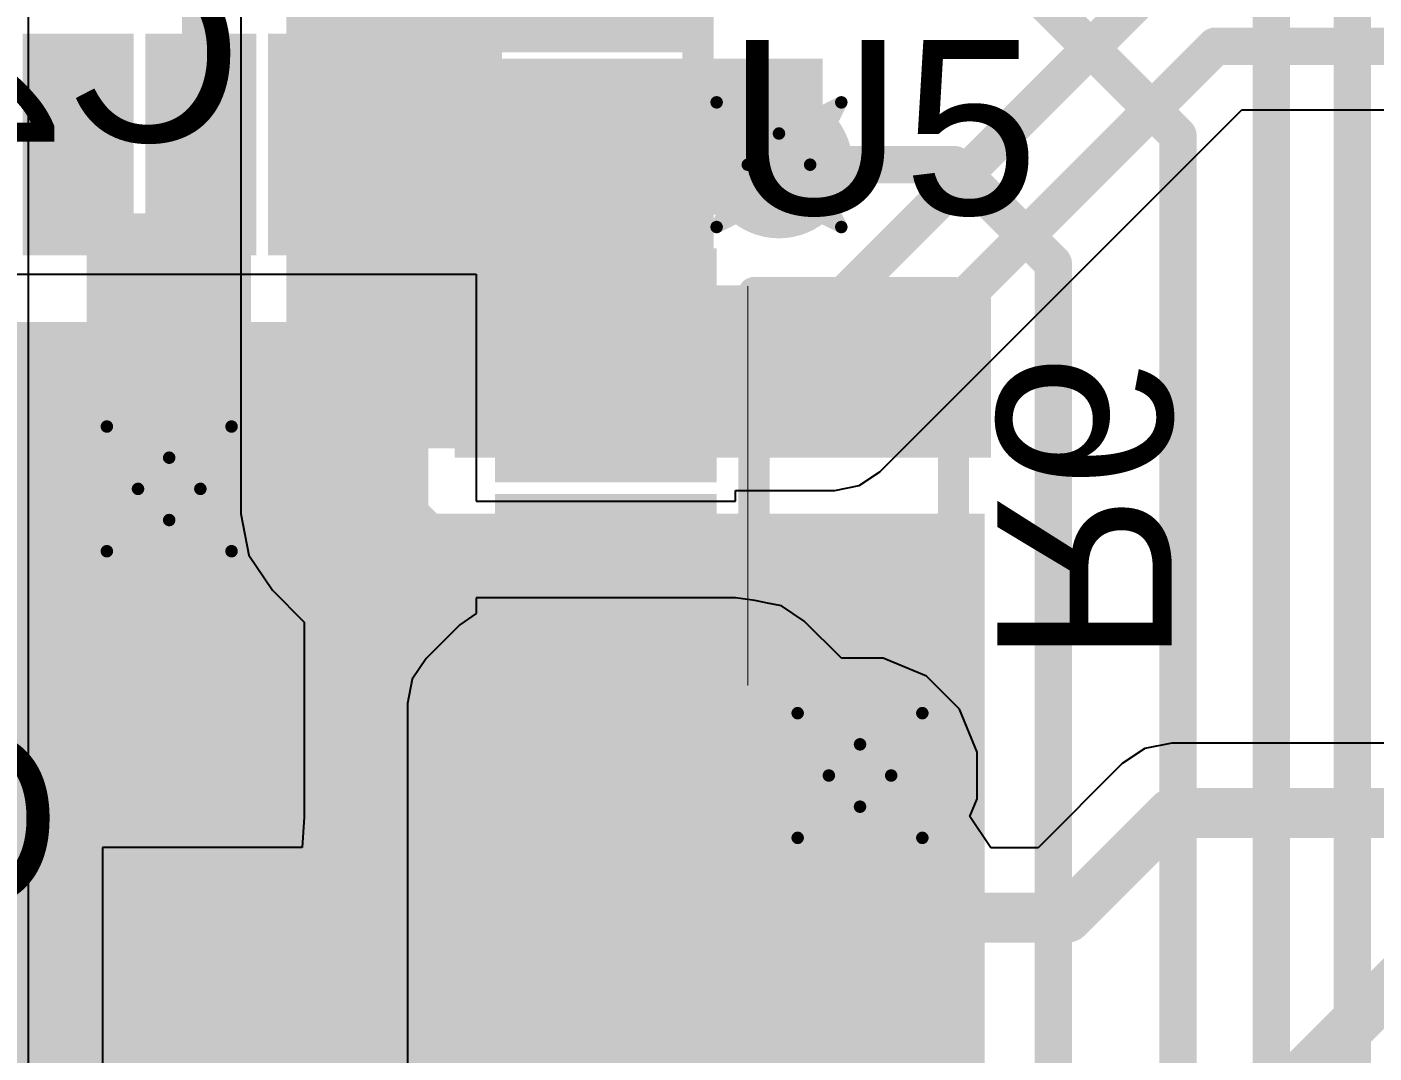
# Model space of a CAD drawing. Header units: inches. Extents: x -8 to 384, y -12 to 64.
# Drawn here: x 10.42 to 15.91, y 8.75 to 12.93 of the extents above; entities that cross this region are included whole.
import ezdxf

# ---------------------------------------------------------------- set-up
doc = ezdxf.new("R2010")
doc.units = ezdxf.units.IN
for name, color, linetype in [('Board_outline', 216, 'Continuous'), ('Bottom Layer', 5, 'Continuous'), ('Bottom Overlay', 54, 'Continuous'), ('Bottom Paste', 16, 'Continuous'), ('Bottom Solder', 6, 'Continuous'), ('Drill Drawing', 1, 'Continuous'), ('Top Layer', 1, 'Continuous'), ('Top Overlay', 2, 'Continuous'), ('Top Paste', 8, 'Continuous'), ('Top Solder', 216, 'Continuous'), ('Via Holes', 16, 'Continuous')]:
    doc.layers.add(name, color=color, linetype=linetype)
doc.styles.add('Arial', font='', dxfattribs={"height": 0.2})
doc.styles.get('Arial').set_extended_font_data('Arial')

# ---------------------------------------------------------------- blocks, each defined once
blk = doc.blocks.new('QFN64_45')
at = {"layer": 'Top Layer'}
for points in [[(2.125, 4.05), (2.125, 4.75), (2.375, 4.75), (2.375, 4.05)], [(2.625, 4.05), (2.625, 4.75), (2.875, 4.75), (2.875, 4.05)], [(3.125, 4.05), (3.125, 4.75), (3.375, 4.75), (3.375, 4.05)], [(3.625, 4.05), (3.625, 4.75), (3.875, 4.75), (3.875, 4.05)], [(4.05, 3.875), (4.75, 3.875), (4.75, 3.625), (4.05, 3.625)], [(3.575, -3.575), (-3.575, -3.575), (-3.575, 3.575), (3.575, 3.575)], [(4.05, 3.375), (4.75, 3.375), (4.75, 3.125), (4.05, 3.125)], [(4.05, 2.875), (4.75, 2.875), (4.75, 2.625), (4.05, 2.625)], [(4.05, 2.375), (4.75, 2.375), (4.75, 2.125), (4.05, 2.125)], [(4.05, 1.875), (4.75, 1.875), (4.75, 1.625), (4.05, 1.625)], [(4.05, 1.375), (4.75, 1.375), (4.75, 1.125), (4.05, 1.125)], [(4.05, 0.875), (4.75, 0.875), (4.75, 0.625), (4.05, 0.625)]]:
    blk.add_hatch(color=1, dxfattribs=at).paths.add_polyline_path(points)
at = {"layer": 'Top Paste'}
for points in [[(2.125, 4.05), (2.125, 4.75), (2.375, 4.75), (2.375, 4.05)], [(2.625, 4.05), (2.625, 4.75), (2.875, 4.75), (2.875, 4.05)], [(3.125, 4.05), (3.125, 4.75), (3.375, 4.75), (3.375, 4.05)], [(3.625, 4.05), (3.625, 4.75), (3.875, 4.75), (3.875, 4.05)], [(4.05, 3.875), (4.75, 3.875), (4.75, 3.625), (4.05, 3.625)], [(3.575, -3.575), (-3.575, -3.575), (-3.575, 3.575), (3.575, 3.575)], [(4.05, 3.375), (4.75, 3.375), (4.75, 3.125), (4.05, 3.125)], [(4.05, 2.875), (4.75, 2.875), (4.75, 2.625), (4.05, 2.625)], [(4.05, 2.375), (4.75, 2.375), (4.75, 2.125), (4.05, 2.125)], [(4.05, 1.875), (4.75, 1.875), (4.75, 1.625), (4.05, 1.625)], [(4.05, 1.375), (4.75, 1.375), (4.75, 1.125), (4.05, 1.125)], [(4.05, 0.875), (4.75, 0.875), (4.75, 0.625), (4.05, 0.625)]]:
    blk.add_hatch(color=8, dxfattribs=at).paths.add_polyline_path(points)
at = {"layer": 'Top Solder'}
for points in [[(2.0234, 3.9484), (2.0234, 4.8516), (2.4766, 4.8516), (2.4766, 3.9484)], [(2.5234, 3.9484), (2.5234, 4.8516), (2.9766, 4.8516), (2.9766, 3.9484)], [(3.0234, 3.9484), (3.0234, 4.8516), (3.4766, 4.8516), (3.4766, 3.9484)], [(3.5234, 3.9484), (3.5234, 4.8516), (3.9766, 4.8516), (3.9766, 3.9484)], [(3.9484, 3.9766), (4.8516, 3.9766), (4.8516, 3.5234), (3.9484, 3.5234)], [(3.6766, -3.6766), (-3.6766, -3.6766), (-3.6766, 3.6766), (3.6766, 3.6766)], [(3.9484, 3.4766), (4.8516, 3.4766), (4.8516, 3.0234), (3.9484, 3.0234)], [(3.9484, 2.9766), (4.8516, 2.9766), (4.8516, 2.5234), (3.9484, 2.5234)], [(3.9484, 2.4766), (4.8516, 2.4766), (4.8516, 2.0234), (3.9484, 2.0234)], [(3.9484, 1.9766), (4.8516, 1.9766), (4.8516, 1.5234), (3.9484, 1.5234)], [(3.9484, 1.4766), (4.8516, 1.4766), (4.8516, 1.0234), (3.9484, 1.0234)], [(3.9484, 0.9766), (4.8516, 0.9766), (4.8516, 0.5234), (3.9484, 0.5234)]]:
    blk.add_hatch(color=216, dxfattribs=at).paths.add_polyline_path(points)
at = {"layer": 'Top Overlay'}
for points in [[(4.0736, 4.5, 0.127, 0.127, 0), (4.535, 4.5, 0.127, 0.127, 0)], [(4.535, 4.0386, 0.127, 0.127, 0), (4.535, 4.5, 0.127, 0.127, 0)]]:
    blk.add_lwpolyline(points, format="xyseb", dxfattribs=at)
for points in [[(4.0419, 4.5, 0.0635, 0.0635, 1), (4.1054, 4.5, 0.0635, 0.0635, 1)], [(4.5033, 4.5, 0.0635, 0.0635, 1), (4.5668, 4.5, 0.0635, 0.0635, 1)], [(4.5033, 4.5, 0.0635, 0.0635, 1), (4.5668, 4.5, 0.0635, 0.0635, 1)], [(4.5033, 4.0386, 0.0635, 0.0635, 1), (4.5668, 4.0386, 0.0635, 0.0635, 1)]]:
    blk.add_lwpolyline(points, format="xyseb", close=True, dxfattribs=at)
blk = doc.blocks.new('S______B______B_49')
at = {"layer": 'Bottom Layer'}
for points in [[(-0.381, 0.4445), (-0.381, -0.4445), (-1.143, -0.4445), (-1.143, 0.4445)], [(1.143, 0.4445), (1.143, -0.4445), (0.381, -0.4445), (0.381, 0.4445)]]:
    blk.add_hatch(color=5, dxfattribs=at).paths.add_polyline_path(points)
at = {"layer": 'Bottom Paste'}
for points in [[(-0.381, 0.4445), (-0.381, -0.4445), (-1.143, -0.4445), (-1.143, 0.4445)], [(1.143, 0.4445), (1.143, -0.4445), (0.381, -0.4445), (0.381, 0.4445)]]:
    blk.add_hatch(color=16, dxfattribs=at).paths.add_polyline_path(points)
at = {"layer": 'Bottom Solder'}
for points in [[(-0.2794, 0.5461), (-0.2794, -0.5461), (-1.2446, -0.5461), (-1.2446, 0.5461)], [(1.2446, 0.5461), (1.2446, -0.5461), (0.2794, -0.5461), (0.2794, 0.5461)]]:
    blk.add_hatch(color=6, dxfattribs=at).paths.add_polyline_path(points)
at = {"layer": 'Bottom Overlay'}
for points in [[(1.27, 0.5588, 0.127, 0.127, 0), (-1.27, 0.5588, 0.127, 0.127, 0)], [(-1.27, -0.5588, 0.127, 0.127, 0), (-1.27, 0.5588, 0.127, 0.127, 0)], [(1.27, -0.5588, 0.127, 0.127, 0), (1.27, 0.5588, 0.127, 0.127, 0)], [(1.27, -0.5588, 0.127, 0.127, 0), (-1.27, -0.5588, 0.127, 0.127, 0)]]:
    blk.add_lwpolyline(points, format="xyseb", dxfattribs=at)
for points in [[(-1.30175, 0.5588, 0.0635, 0.0635, 1), (-1.23825, 0.5588, 0.0635, 0.0635, 1)], [(-1.30175, 0.5588, 0.0635, 0.0635, 1), (-1.23825, 0.5588, 0.0635, 0.0635, 1)], [(1.23825, 0.5588, 0.0635, 0.0635, 1), (1.30175, 0.5588, 0.0635, 0.0635, 1)], [(1.23825, 0.5588, 0.0635, 0.0635, 1), (1.30175, 0.5588, 0.0635, 0.0635, 1)], [(-1.30175, -0.5588, 0.0635, 0.0635, 1), (-1.23825, -0.5588, 0.0635, 0.0635, 1)], [(-1.30175, -0.5588, 0.0635, 0.0635, 1), (-1.23825, -0.5588, 0.0635, 0.0635, 1)], [(1.23825, -0.5588, 0.0635, 0.0635, 1), (1.30175, -0.5588, 0.0635, 0.0635, 1)], [(1.23825, -0.5588, 0.0635, 0.0635, 1), (1.30175, -0.5588, 0.0635, 0.0635, 1)]]:
    blk.add_lwpolyline(points, format="xyseb", close=True, dxfattribs=at)
blk = doc.blocks.new('R__0402_B_60')
at = {"layer": 'Bottom Layer'}
for points in [[(-0.2413, 0.3175), (-0.2413, -0.3175), (-0.6985, -0.3175), (-0.6985, 0.3175)], [(0.6985, 0.3175), (0.6985, -0.3175), (0.2413, -0.3175), (0.2413, 0.3175)]]:
    blk.add_hatch(color=5, dxfattribs=at).paths.add_polyline_path(points)
at = {"layer": 'Bottom Paste'}
for points in [[(-0.2413, 0.3175), (-0.2413, -0.3175), (-0.6985, -0.3175), (-0.6985, 0.3175)], [(0.6985, 0.3175), (0.6985, -0.3175), (0.2413, -0.3175), (0.2413, 0.3175)]]:
    blk.add_hatch(color=16, dxfattribs=at).paths.add_polyline_path(points)
at = {"layer": 'Bottom Solder'}
for points in [[(-0.1397, 0.4191), (-0.1397, -0.4191), (-0.8001, -0.4191), (-0.8001, 0.4191)], [(0.8001, 0.4191), (0.8001, -0.4191), (0.1397, -0.4191), (0.1397, 0.4191)]]:
    blk.add_hatch(color=6, dxfattribs=at).paths.add_polyline_path(points)
at = {"layer": 'Bottom Overlay'}
for points in [[(-0.7874, 0.4064, 0.127, 0.127, 0), (0.7874, 0.4064, 0.127, 0.127, 0)], [(-0.7874, 0.4064, 0.127, 0.127, 0), (-0.7874, -0.4064, 0.127, 0.127, 0)], [(0.7874, 0.4064, 0.127, 0.127, 0), (0.7874, -0.4064, 0.127, 0.127, 0)], [(-0.8128, 0.4318, 0.00323, 0.00323, 0), (0.8128, 0.4318, 0.00323, 0.00323, 0)], [(-0.7874, -0.4064, 0.127, 0.127, 0), (0.7874, -0.4064, 0.127, 0.127, 0)]]:
    blk.add_lwpolyline(points, format="xyseb", dxfattribs=at)
for points in [[(-0.8191, 0.4064, 0.0635, 0.0635, 1), (-0.7556, 0.4064, 0.0635, 0.0635, 1)], [(-0.8191, 0.4064, 0.0635, 0.0635, 1), (-0.7556, 0.4064, 0.0635, 0.0635, 1)], [(0.7556, 0.4064, 0.0635, 0.0635, 1), (0.8191, 0.4064, 0.0635, 0.0635, 1)], [(0.7556, 0.4064, 0.0635, 0.0635, 1), (0.8191, 0.4064, 0.0635, 0.0635, 1)], [(-0.8136, 0.4318, 0.00161, 0.00161, 1), (-0.812, 0.4318, 0.00161, 0.00161, 1)], [(0.812, 0.4318, 0.00161, 0.00161, 1), (0.8136, 0.4318, 0.00161, 0.00161, 1)], [(-0.8191, -0.4064, 0.0635, 0.0635, 1), (-0.7556, -0.4064, 0.0635, 0.0635, 1)], [(-0.8191, -0.4064, 0.0635, 0.0635, 1), (-0.7556, -0.4064, 0.0635, 0.0635, 1)], [(0.7556, -0.4064, 0.0635, 0.0635, 1), (0.8191, -0.4064, 0.0635, 0.0635, 1)], [(0.7556, -0.4064, 0.0635, 0.0635, 1), (0.8191, -0.4064, 0.0635, 0.0635, 1)]]:
    blk.add_lwpolyline(points, format="xyseb", close=True, dxfattribs=at)
blk = doc.blocks.new('R__0402_B_61')
at = {"layer": 'Bottom Layer'}
for points in [[(-0.2413, 0.3175), (-0.2413, -0.3175), (-0.6985, -0.3175), (-0.6985, 0.3175)], [(0.6985, 0.3175), (0.6985, -0.3175), (0.2413, -0.3175), (0.2413, 0.3175)]]:
    blk.add_hatch(color=5, dxfattribs=at).paths.add_polyline_path(points)
at = {"layer": 'Bottom Paste'}
for points in [[(-0.2413, 0.3175), (-0.2413, -0.3175), (-0.6985, -0.3175), (-0.6985, 0.3175)], [(0.6985, 0.3175), (0.6985, -0.3175), (0.2413, -0.3175), (0.2413, 0.3175)]]:
    blk.add_hatch(color=16, dxfattribs=at).paths.add_polyline_path(points)
at = {"layer": 'Bottom Solder'}
for points in [[(-0.1397, 0.4191), (-0.1397, -0.4191), (-0.8001, -0.4191), (-0.8001, 0.4191)], [(0.8001, 0.4191), (0.8001, -0.4191), (0.1397, -0.4191), (0.1397, 0.4191)]]:
    blk.add_hatch(color=6, dxfattribs=at).paths.add_polyline_path(points)
at = {"layer": 'Bottom Overlay'}
for points in [[(0.7874, 0.4064, 0.127, 0.127, 0), (-0.7874, 0.4064, 0.127, 0.127, 0)], [(-0.7874, 0.4064, 0.127, 0.127, 0), (-0.7874, -0.4064, 0.127, 0.127, 0)], [(0.7874, 0.4064, 0.127, 0.127, 0), (0.7874, -0.4064, 0.127, 0.127, 0)], [(0.8128, 0.4318, 0.00323, 0.00323, 0), (-0.8128, 0.4318, 0.00323, 0.00323, 0)], [(0.7874, -0.4064, 0.127, 0.127, 0), (-0.7874, -0.4064, 0.127, 0.127, 0)]]:
    blk.add_lwpolyline(points, format="xyseb", dxfattribs=at)
for points in [[(-0.8191, 0.4064, 0.0635, 0.0635, 1), (-0.7556, 0.4064, 0.0635, 0.0635, 1)], [(-0.8191, 0.4064, 0.0635, 0.0635, 1), (-0.7556, 0.4064, 0.0635, 0.0635, 1)], [(0.7556, 0.4064, 0.0635, 0.0635, 1), (0.8191, 0.4064, 0.0635, 0.0635, 1)], [(0.7556, 0.4064, 0.0635, 0.0635, 1), (0.8191, 0.4064, 0.0635, 0.0635, 1)], [(-0.8136, 0.4318, 0.00161, 0.00161, 1), (-0.812, 0.4318, 0.00161, 0.00161, 1)], [(0.812, 0.4318, 0.00161, 0.00161, 1), (0.8136, 0.4318, 0.00161, 0.00161, 1)], [(-0.8191, -0.4064, 0.0635, 0.0635, 1), (-0.7556, -0.4064, 0.0635, 0.0635, 1)], [(-0.8191, -0.4064, 0.0635, 0.0635, 1), (-0.7556, -0.4064, 0.0635, 0.0635, 1)], [(0.7556, -0.4064, 0.0635, 0.0635, 1), (0.8191, -0.4064, 0.0635, 0.0635, 1)], [(0.7556, -0.4064, 0.0635, 0.0635, 1), (0.8191, -0.4064, 0.0635, 0.0635, 1)]]:
    blk.add_lwpolyline(points, format="xyseb", close=True, dxfattribs=at)
blk = doc.blocks.new('C___0402_B_91')
at = {"layer": 'Bottom Layer'}
for points in [[(-0.2413, 0.3175), (-0.2413, -0.3175), (-0.6985, -0.3175), (-0.6985, 0.3175)], [(0.6985, 0.3175), (0.6985, -0.3175), (0.2413, -0.3175), (0.2413, 0.3175)]]:
    blk.add_hatch(color=5, dxfattribs=at).paths.add_polyline_path(points)
at = {"layer": 'Bottom Paste'}
for points in [[(-0.2413, 0.3175), (-0.2413, -0.3175), (-0.6985, -0.3175), (-0.6985, 0.3175)], [(0.6985, 0.3175), (0.6985, -0.3175), (0.2413, -0.3175), (0.2413, 0.3175)]]:
    blk.add_hatch(color=16, dxfattribs=at).paths.add_polyline_path(points)
at = {"layer": 'Bottom Solder'}
for points in [[(-0.1813, 0.3775), (-0.1813, -0.3775), (-0.7585, -0.3775), (-0.7585, 0.3775)], [(0.7585, 0.3775), (0.7585, -0.3775), (0.1813, -0.3775), (0.1813, 0.3775)]]:
    blk.add_hatch(color=6, dxfattribs=at).paths.add_polyline_path(points)
at = {"layer": 'Bottom Overlay'}
for points in [[(-0.7874, -0.4064, 0.127, 0.127, 0), (-0.7874, 0.4064, 0.127, 0.127, 0)], [(-0.7874, 0.4064, 0.127, 0.127, 0), (-0.2794, 0.4064, 0.127, 0.127, 0)], [(0.2794, 0.4064, 0.127, 0.127, 0), (0.7874, 0.4064, 0.127, 0.127, 0)], [(0.7874, -0.4064, 0.127, 0.127, 0), (0.7874, 0.4064, 0.127, 0.127, 0)], [(-0.7874, -0.4064, 0.127, 0.127, 0), (-0.2794, -0.4064, 0.127, 0.127, 0)], [(0.2794, -0.4064, 0.127, 0.127, 0), (0.7874, -0.4064, 0.127, 0.127, 0)]]:
    blk.add_lwpolyline(points, format="xyseb", dxfattribs=at)
for points in [[(-0.8191, 0.4064, 0.0635, 0.0635, 1), (-0.7556, 0.4064, 0.0635, 0.0635, 1)], [(-0.8191, 0.4064, 0.0635, 0.0635, 1), (-0.7556, 0.4064, 0.0635, 0.0635, 1)], [(-0.3111, 0.4064, 0.0635, 0.0635, 1), (-0.2477, 0.4064, 0.0635, 0.0635, 1)], [(0.2477, 0.4064, 0.0635, 0.0635, 1), (0.3111, 0.4064, 0.0635, 0.0635, 1)], [(0.7556, 0.4064, 0.0635, 0.0635, 1), (0.8191, 0.4064, 0.0635, 0.0635, 1)], [(0.7556, 0.4064, 0.0635, 0.0635, 1), (0.8191, 0.4064, 0.0635, 0.0635, 1)], [(-0.8191, -0.4064, 0.0635, 0.0635, 1), (-0.7556, -0.4064, 0.0635, 0.0635, 1)], [(-0.8191, -0.4064, 0.0635, 0.0635, 1), (-0.7556, -0.4064, 0.0635, 0.0635, 1)], [(-0.3111, -0.4064, 0.0635, 0.0635, 1), (-0.2477, -0.4064, 0.0635, 0.0635, 1)], [(0.2477, -0.4064, 0.0635, 0.0635, 1), (0.3111, -0.4064, 0.0635, 0.0635, 1)], [(0.7556, -0.4064, 0.0635, 0.0635, 1), (0.8191, -0.4064, 0.0635, 0.0635, 1)], [(0.7556, -0.4064, 0.0635, 0.0635, 1), (0.8191, -0.4064, 0.0635, 0.0635, 1)]]:
    blk.add_lwpolyline(points, format="xyseb", close=True, dxfattribs=at)
blk = doc.blocks.new('C___0402_B_99')
at = {"layer": 'Bottom Layer'}
for points in [[(-0.2413, 0.3175), (-0.2413, -0.3175), (-0.6985, -0.3175), (-0.6985, 0.3175)], [(0.6985, 0.3175), (0.6985, -0.3175), (0.2413, -0.3175), (0.2413, 0.3175)]]:
    blk.add_hatch(color=5, dxfattribs=at).paths.add_polyline_path(points)
at = {"layer": 'Bottom Paste'}
for points in [[(-0.2413, 0.3175), (-0.2413, -0.3175), (-0.6985, -0.3175), (-0.6985, 0.3175)], [(0.6985, 0.3175), (0.6985, -0.3175), (0.2413, -0.3175), (0.2413, 0.3175)]]:
    blk.add_hatch(color=16, dxfattribs=at).paths.add_polyline_path(points)
at = {"layer": 'Bottom Solder'}
for points in [[(-0.1813, 0.3775), (-0.1813, -0.3775), (-0.7585, -0.3775), (-0.7585, 0.3775)], [(0.7585, 0.3775), (0.7585, -0.3775), (0.1813, -0.3775), (0.1813, 0.3775)]]:
    blk.add_hatch(color=6, dxfattribs=at).paths.add_polyline_path(points)
at = {"layer": 'Bottom Overlay'}
for points in [[(-0.7874, 0.4064, 0.127, 0.127, 0), (-0.7874, -0.4064, 0.127, 0.127, 0)], [(-0.2794, 0.4064, 0.127, 0.127, 0), (-0.7874, 0.4064, 0.127, 0.127, 0)], [(0.7874, 0.4064, 0.127, 0.127, 0), (0.2794, 0.4064, 0.127, 0.127, 0)], [(0.7874, 0.4064, 0.127, 0.127, 0), (0.7874, -0.4064, 0.127, 0.127, 0)], [(-0.2794, -0.4064, 0.127, 0.127, 0), (-0.7874, -0.4064, 0.127, 0.127, 0)], [(0.7874, -0.4064, 0.127, 0.127, 0), (0.2794, -0.4064, 0.127, 0.127, 0)]]:
    blk.add_lwpolyline(points, format="xyseb", dxfattribs=at)
for points in [[(-0.8191, 0.4064, 0.0635, 0.0635, 1), (-0.7556, 0.4064, 0.0635, 0.0635, 1)], [(-0.8191, 0.4064, 0.0635, 0.0635, 1), (-0.7556, 0.4064, 0.0635, 0.0635, 1)], [(-0.3111, 0.4064, 0.0635, 0.0635, 1), (-0.2477, 0.4064, 0.0635, 0.0635, 1)], [(0.2477, 0.4064, 0.0635, 0.0635, 1), (0.3111, 0.4064, 0.0635, 0.0635, 1)], [(0.7556, 0.4064, 0.0635, 0.0635, 1), (0.8191, 0.4064, 0.0635, 0.0635, 1)], [(0.7556, 0.4064, 0.0635, 0.0635, 1), (0.8191, 0.4064, 0.0635, 0.0635, 1)], [(-0.8191, -0.4064, 0.0635, 0.0635, 1), (-0.7556, -0.4064, 0.0635, 0.0635, 1)], [(-0.8191, -0.4064, 0.0635, 0.0635, 1), (-0.7556, -0.4064, 0.0635, 0.0635, 1)], [(-0.3111, -0.4064, 0.0635, 0.0635, 1), (-0.2477, -0.4064, 0.0635, 0.0635, 1)], [(0.2477, -0.4064, 0.0635, 0.0635, 1), (0.3111, -0.4064, 0.0635, 0.0635, 1)], [(0.7556, -0.4064, 0.0635, 0.0635, 1), (0.8191, -0.4064, 0.0635, 0.0635, 1)], [(0.7556, -0.4064, 0.0635, 0.0635, 1), (0.8191, -0.4064, 0.0635, 0.0635, 1)]]:
    blk.add_lwpolyline(points, format="xyseb", close=True, dxfattribs=at)

msp = doc.modelspace()

# ---------------------------------------------------------------- hatches: boundary and pattern name
at = {"layer": 'Bottom Layer'}
h = msp.add_hatch(color=5, dxfattribs=at)
edge = h.paths.add_edge_path()
edge.add_arc((13.4874, 12.3698), 0.3, 0, 360)
for points in [[(12.1666, 11.176), (13.0048, 11.176), (13.0048, 12.4714), (12.1666, 12.4714)], [(12.192, 11.176), (14.351, 11.176), (14.351, 11.8618), (12.192, 11.8618)], [(11.7348, 8.6614), (14.3256, 8.6614), (14.3256, 10.9474), (11.7348, 10.9474)]]:
    msp.add_hatch(color=5, dxfattribs=at).paths.add_polyline_path(points)
h = msp.add_hatch(color=5, dxfattribs=at)
edge = h.paths.add_edge_path()
edge.add_arc((11.003, 11.049), 0.3, 0, 360)
h = msp.add_hatch(color=5, dxfattribs=at)
edge = h.paths.add_edge_path()
edge.add_arc((13.8176, 9.8812), 0.3, 0, 360)
at = {"layer": 'Top Layer'}
msp.add_hatch(color=1, dxfattribs=at).paths.add_polyline_path([(12.0396, 12.1666), (13.6652, 12.1666), (13.6652, 12.8016), (12.0396, 12.8016)])
h = msp.add_hatch(color=1, dxfattribs=at)
edge = h.paths.add_edge_path()
edge.add_arc((13.4874, 12.3698), 0.3, 0, 360)
h = msp.add_hatch(color=1, dxfattribs=at)
edge = h.paths.add_edge_path()
edge.add_arc((11.003, 11.049), 0.3, 0, 360)
h = msp.add_hatch(color=1, dxfattribs=at)
edge = h.paths.add_edge_path()
edge.add_arc((13.8176, 9.8812), 0.3, 0, 360)
at = {"layer": 'Via Holes'}
h = msp.add_hatch(color=7, dxfattribs=at)
edge = h.paths.add_edge_path()
edge.add_arc((13.4874, 12.3698), 0.15, 0, 360)
h = msp.add_hatch(color=7, dxfattribs=at)
edge = h.paths.add_edge_path()
edge.add_arc((11.003, 11.049), 0.15, 0, 360)
h = msp.add_hatch(color=7, dxfattribs=at)
edge = h.paths.add_edge_path()
edge.add_arc((13.8176, 9.8812), 0.15, 0, 360)

# ---------------------------------------------------------------- linework, layer by layer
at = {"layer": 'Board_outline'}
msp.add_lwpolyline([(37.5368, 13.3604, 0.254, 0.254, 1), (-7.4632, 13.3604, 0.254, 0.254, 1)], format="xyseb", close=True, dxfattribs=at)
at = {"layer": 'Bottom Layer'}
for p, q in [((11.2945, 13.7922), (11.2945, 10.9474)), ((10.4299, 11.7015), (10.4299, 13.2593)), ((10.4299, 4.0215), (10.4299, 11.7015)), ((11.2945, 10.9474), (11.3281, 10.7789)), ((11.3281, 10.7789), (11.4235, 10.6361)), ((11.4235, 10.6361), (11.5535, 10.5061)), ((11.5535, 10.5061), (11.5535, 9.7117)), ((11.5535, 9.7117), (11.5443, 9.5885)), ((11.5443, 9.5885), (10.7315, 9.5885)), ((10.7315, 9.5885), (10.7315, 8.5979))]:
    msp.add_line(p, q, dxfattribs=at)
for points in [[(11.7348, 10.9474, 0.508, 0.508, 0), (11.7348, 13.7922, 0.508, 0.508, 0)], [(14.3676, 13.2335, 0.1524, 0.1524, 0), (15.113, 12.4882, 0.1524, 0.1524, 0)], [(15.8232, 3.8618, 0.1524, 0.1524, 0), (15.8232, 13.2273, 0.1524, 0.1524, 0)], [(15.493, 3.2776, 0.1524, 0.1524, 0), (15.493, 13.1746, 0.1524, 0.1524, 0)], [(13.573, 12.4554, 0.1524, 0.1524, 0), (13.6587, 12.3698, 0.1524, 0.1524, 0)], [(15.113, 3.937, 0.1524, 0.1524, 0), (15.113, 12.4882, 0.1524, 0.1524, 0)], [(13.6587, 12.3698, 0.1524, 0.1524, 0), (14.2022, 12.3698, 0.1524, 0.1524, 0)], [(14.2022, 12.3698, 0.1524, 0.1524, 0), (14.605, 11.967, 0.1524, 0.1524, 0)], [(14.605, 11.0708, 0.1524, 0.1524, 0), (14.605, 11.967, 0.1524, 0.1524, 0)], [(11.7348, 10.9474, 0.508, 0.508, 0), (11.9888, 10.6934, 0.508, 0.508, 0)], [(14.605, 8.5816, 0.1524, 0.1524, 0), (14.605, 11.0708, 0.1524, 0.1524, 0)], [(11.9888, 10.6934, 0.508, 0.508, 0), (12.319, 10.6934, 0.508, 0.508, 0)], [(12.5857, 9.652, 0.3048, 0.3048, 0), (13.1572, 10.2235, 0.3048, 0.3048, 0)], [(12.0653, 9.652, 0.3048, 0.3048, 0), (12.5857, 9.652, 0.3048, 0.3048, 0)], [(11.1379, 8.0168, 0.3048, 0.3048, 0), (11.1379, 9.0932, 0.3048, 0.3048, 0)]]:
    msp.add_lwpolyline(points, format="xyseb", dxfattribs=at)
for points in [[(13.5349, 12.4554, 0.0762, 0.0762, 1), (13.6111, 12.4554, 0.0762, 0.0762, 1)], [(15.0749, 12.4882, 0.0762, 0.0762, 1), (15.1511, 12.4882, 0.0762, 0.0762, 1)], [(15.0749, 12.4882, 0.0762, 0.0762, 1), (15.1511, 12.4882, 0.0762, 0.0762, 1)], [(13.6206, 12.3698, 0.0762, 0.0762, 1), (13.6968, 12.3698, 0.0762, 0.0762, 1)], [(13.6206, 12.3698, 0.0762, 0.0762, 1), (13.6968, 12.3698, 0.0762, 0.0762, 1)], [(14.1641, 12.3698, 0.0762, 0.0762, 1), (14.2403, 12.3698, 0.0762, 0.0762, 1)], [(14.1641, 12.3698, 0.0762, 0.0762, 1), (14.2403, 12.3698, 0.0762, 0.0762, 1)], [(14.5669, 11.967, 0.0762, 0.0762, 1), (14.6431, 11.967, 0.0762, 0.0762, 1)], [(14.5669, 11.967, 0.0762, 0.0762, 1), (14.6431, 11.967, 0.0762, 0.0762, 1)], [(11.6078, 10.9474, 0.254, 0.254, 1), (11.8618, 10.9474, 0.254, 0.254, 1)], [(11.6078, 10.9474, 0.254, 0.254, 1), (11.8618, 10.9474, 0.254, 0.254, 1)], [(14.5669, 11.0708, 0.0762, 0.0762, 1), (14.6431, 11.0708, 0.0762, 0.0762, 1)], [(14.5669, 11.0708, 0.0762, 0.0762, 1), (14.6431, 11.0708, 0.0762, 0.0762, 1)], [(11.8618, 10.6934, 0.254, 0.254, 1), (12.1158, 10.6934, 0.254, 0.254, 1)], [(11.8618, 10.6934, 0.254, 0.254, 1), (12.1158, 10.6934, 0.254, 0.254, 1)], [(12.192, 10.6934, 0.254, 0.254, 1), (12.446, 10.6934, 0.254, 0.254, 1)], [(13.081, 10.2235, 0.1524, 0.1524, 1), (13.2334, 10.2235, 0.1524, 0.1524, 1)], [(11.9891, 9.652, 0.1524, 0.1524, 1), (12.1415, 9.652, 0.1524, 0.1524, 1)], [(12.5095, 9.652, 0.1524, 0.1524, 1), (12.6619, 9.652, 0.1524, 0.1524, 1)], [(12.5095, 9.652, 0.1524, 0.1524, 1), (12.6619, 9.652, 0.1524, 0.1524, 1)], [(11.0617, 9.0932, 0.1524, 0.1524, 1), (11.2141, 9.0932, 0.1524, 0.1524, 1)]]:
    msp.add_lwpolyline(points, format="xyseb", close=True, dxfattribs=at)
at = {"layer": 'Drill Drawing'}
for points in [[(13.2334, 12.6238, 0.0508, 0.0508, 0), (13.4874, 12.4968, 0.0508, 0.0508, 0)], [(13.2334, 12.6238, 0.0508, 0.0508, 0), (13.3604, 12.3698, 0.0508, 0.0508, 0)], [(13.4874, 12.4968, 0.0508, 0.0508, 0), (13.7414, 12.6238, 0.0508, 0.0508, 0)], [(13.6144, 12.3698, 0.0508, 0.0508, 0), (13.7414, 12.6238, 0.0508, 0.0508, 0)], [(13.2334, 12.1158, 0.0508, 0.0508, 0), (13.3604, 12.3698, 0.0508, 0.0508, 0)], [(13.6144, 12.3698, 0.0508, 0.0508, 0), (13.7414, 12.1158, 0.0508, 0.0508, 0)], [(13.2334, 12.1158, 0.0508, 0.0508, 0), (13.4874, 12.2428, 0.0508, 0.0508, 0)], [(13.4874, 12.2428, 0.0508, 0.0508, 0), (13.7414, 12.1158, 0.0508, 0.0508, 0)], [(10.749, 11.303, 0.0508, 0.0508, 0), (11.003, 11.176, 0.0508, 0.0508, 0)], [(10.749, 11.303, 0.0508, 0.0508, 0), (10.876, 11.049, 0.0508, 0.0508, 0)], [(11.003, 11.176, 0.0508, 0.0508, 0), (11.257, 11.303, 0.0508, 0.0508, 0)], [(11.13, 11.049, 0.0508, 0.0508, 0), (11.257, 11.303, 0.0508, 0.0508, 0)], [(10.749, 10.795, 0.0508, 0.0508, 0), (10.876, 11.049, 0.0508, 0.0508, 0)], [(11.13, 11.049, 0.0508, 0.0508, 0), (11.257, 10.795, 0.0508, 0.0508, 0)], [(10.749, 10.795, 0.0508, 0.0508, 0), (11.003, 10.922, 0.0508, 0.0508, 0)], [(11.003, 10.922, 0.0508, 0.0508, 0), (11.257, 10.795, 0.0508, 0.0508, 0)], [(13.5636, 10.1352, 0.0508, 0.0508, 0), (13.8176, 10.0082, 0.0508, 0.0508, 0)], [(13.5636, 10.1352, 0.0508, 0.0508, 0), (13.6906, 9.8812, 0.0508, 0.0508, 0)], [(13.8176, 10.0082, 0.0508, 0.0508, 0), (14.0716, 10.1352, 0.0508, 0.0508, 0)], [(13.9446, 9.8812, 0.0508, 0.0508, 0), (14.0716, 10.1352, 0.0508, 0.0508, 0)], [(13.5636, 9.6272, 0.0508, 0.0508, 0), (13.6906, 9.8812, 0.0508, 0.0508, 0)], [(13.9446, 9.8812, 0.0508, 0.0508, 0), (14.0716, 9.6272, 0.0508, 0.0508, 0)], [(13.5636, 9.6272, 0.0508, 0.0508, 0), (13.8176, 9.7542, 0.0508, 0.0508, 0)], [(13.8176, 9.7542, 0.0508, 0.0508, 0), (14.0716, 9.6272, 0.0508, 0.0508, 0)]]:
    msp.add_lwpolyline(points, format="xyseb", dxfattribs=at)
for points in [[(13.2207, 12.6238, 0.0254, 0.0254, 1), (13.2461, 12.6238, 0.0254, 0.0254, 1)], [(13.2207, 12.6238, 0.0254, 0.0254, 1), (13.2461, 12.6238, 0.0254, 0.0254, 1)], [(13.7287, 12.6238, 0.0254, 0.0254, 1), (13.7541, 12.6238, 0.0254, 0.0254, 1)], [(13.7287, 12.6238, 0.0254, 0.0254, 1), (13.7541, 12.6238, 0.0254, 0.0254, 1)], [(13.4747, 12.4968, 0.0254, 0.0254, 1), (13.5001, 12.4968, 0.0254, 0.0254, 1)], [(13.4747, 12.4968, 0.0254, 0.0254, 1), (13.5001, 12.4968, 0.0254, 0.0254, 1)], [(13.3477, 12.3698, 0.0254, 0.0254, 1), (13.3731, 12.3698, 0.0254, 0.0254, 1)], [(13.3477, 12.3698, 0.0254, 0.0254, 1), (13.3731, 12.3698, 0.0254, 0.0254, 1)], [(13.6017, 12.3698, 0.0254, 0.0254, 1), (13.6271, 12.3698, 0.0254, 0.0254, 1)], [(13.6017, 12.3698, 0.0254, 0.0254, 1), (13.6271, 12.3698, 0.0254, 0.0254, 1)], [(13.4747, 12.2428, 0.0254, 0.0254, 1), (13.5001, 12.2428, 0.0254, 0.0254, 1)], [(13.4747, 12.2428, 0.0254, 0.0254, 1), (13.5001, 12.2428, 0.0254, 0.0254, 1)], [(13.2207, 12.1158, 0.0254, 0.0254, 1), (13.2461, 12.1158, 0.0254, 0.0254, 1)], [(13.2207, 12.1158, 0.0254, 0.0254, 1), (13.2461, 12.1158, 0.0254, 0.0254, 1)], [(13.7287, 12.1158, 0.0254, 0.0254, 1), (13.7541, 12.1158, 0.0254, 0.0254, 1)], [(13.7287, 12.1158, 0.0254, 0.0254, 1), (13.7541, 12.1158, 0.0254, 0.0254, 1)], [(10.7363, 11.303, 0.0254, 0.0254, 1), (10.7617, 11.303, 0.0254, 0.0254, 1)], [(10.7363, 11.303, 0.0254, 0.0254, 1), (10.7617, 11.303, 0.0254, 0.0254, 1)], [(11.2443, 11.303, 0.0254, 0.0254, 1), (11.2697, 11.303, 0.0254, 0.0254, 1)], [(11.2443, 11.303, 0.0254, 0.0254, 1), (11.2697, 11.303, 0.0254, 0.0254, 1)], [(10.9903, 11.176, 0.0254, 0.0254, 1), (11.0157, 11.176, 0.0254, 0.0254, 1)], [(10.9903, 11.176, 0.0254, 0.0254, 1), (11.0157, 11.176, 0.0254, 0.0254, 1)], [(10.8633, 11.049, 0.0254, 0.0254, 1), (10.8887, 11.049, 0.0254, 0.0254, 1)], [(10.8633, 11.049, 0.0254, 0.0254, 1), (10.8887, 11.049, 0.0254, 0.0254, 1)], [(11.1173, 11.049, 0.0254, 0.0254, 1), (11.1427, 11.049, 0.0254, 0.0254, 1)], [(11.1173, 11.049, 0.0254, 0.0254, 1), (11.1427, 11.049, 0.0254, 0.0254, 1)], [(10.9903, 10.922, 0.0254, 0.0254, 1), (11.0157, 10.922, 0.0254, 0.0254, 1)], [(10.9903, 10.922, 0.0254, 0.0254, 1), (11.0157, 10.922, 0.0254, 0.0254, 1)], [(10.7363, 10.795, 0.0254, 0.0254, 1), (10.7617, 10.795, 0.0254, 0.0254, 1)], [(10.7363, 10.795, 0.0254, 0.0254, 1), (10.7617, 10.795, 0.0254, 0.0254, 1)], [(11.2443, 10.795, 0.0254, 0.0254, 1), (11.2697, 10.795, 0.0254, 0.0254, 1)], [(11.2443, 10.795, 0.0254, 0.0254, 1), (11.2697, 10.795, 0.0254, 0.0254, 1)], [(13.5509, 10.1352, 0.0254, 0.0254, 1), (13.5763, 10.1352, 0.0254, 0.0254, 1)], [(13.5509, 10.1352, 0.0254, 0.0254, 1), (13.5763, 10.1352, 0.0254, 0.0254, 1)], [(14.0589, 10.1352, 0.0254, 0.0254, 1), (14.0843, 10.1352, 0.0254, 0.0254, 1)], [(14.0589, 10.1352, 0.0254, 0.0254, 1), (14.0843, 10.1352, 0.0254, 0.0254, 1)], [(13.8049, 10.0082, 0.0254, 0.0254, 1), (13.8303, 10.0082, 0.0254, 0.0254, 1)], [(13.8049, 10.0082, 0.0254, 0.0254, 1), (13.8303, 10.0082, 0.0254, 0.0254, 1)], [(13.6779, 9.8812, 0.0254, 0.0254, 1), (13.7033, 9.8812, 0.0254, 0.0254, 1)], [(13.6779, 9.8812, 0.0254, 0.0254, 1), (13.7033, 9.8812, 0.0254, 0.0254, 1)], [(13.9319, 9.8812, 0.0254, 0.0254, 1), (13.9573, 9.8812, 0.0254, 0.0254, 1)], [(13.9319, 9.8812, 0.0254, 0.0254, 1), (13.9573, 9.8812, 0.0254, 0.0254, 1)], [(13.8049, 9.7542, 0.0254, 0.0254, 1), (13.8303, 9.7542, 0.0254, 0.0254, 1)], [(13.8049, 9.7542, 0.0254, 0.0254, 1), (13.8303, 9.7542, 0.0254, 0.0254, 1)], [(13.5509, 9.6272, 0.0254, 0.0254, 1), (13.5763, 9.6272, 0.0254, 0.0254, 1)], [(13.5509, 9.6272, 0.0254, 0.0254, 1), (13.5763, 9.6272, 0.0254, 0.0254, 1)], [(14.0589, 9.6272, 0.0254, 0.0254, 1), (14.0843, 9.6272, 0.0254, 0.0254, 1)], [(14.0589, 9.6272, 0.0254, 0.0254, 1), (14.0843, 9.6272, 0.0254, 0.0254, 1)]]:
    msp.add_lwpolyline(points, format="xyseb", close=True, dxfattribs=at)
at = {"layer": 'Top Layer'}
for p, q in [((13.8979, 11.1187), (15.3727, 12.5934)), ((15.3727, 12.5934), (19.3989, 12.5934)), ((9.4308, 11.924), (12.2542, 11.924)), ((12.2542, 11.924), (12.2542, 10.999)), ((13.8139, 11.0625), (13.8979, 11.1187)), ((13.3098, 10.999), (13.3098, 11.0428)), ((13.3098, 11.0428), (13.7148, 11.0428)), ((13.7148, 11.0428), (13.8139, 11.0625)), ((12.2542, 10.999), (13.3098, 10.999)), ((13.3098, 10.6046), (12.2542, 10.6046)), ((12.2542, 10.6046), (12.2542, 10.5406)), ((13.3893, 10.5938), (13.3098, 10.6046)), ((13.3098, 10.6046), (13.3098, 10.6046)), ((13.429, 10.5859), (13.3893, 10.5938)), ((12.2542, 10.5406), (12.1867, 10.4955)), ((13.434, 10.5849), (13.429, 10.5859)), ((13.429, 10.5859), (13.429, 10.5859)), ((13.4983, 10.5721), (13.434, 10.5849)), ((13.5907, 10.5103), (13.4983, 10.5721)), ((12.1867, 10.4955), (12.0495, 10.3583)), ((13.7421, 10.359), (13.5907, 10.5103)), ((12.0495, 10.3583), (11.9934, 10.2743)), ((13.9126, 10.359), (13.7421, 10.359)), ((14.0883, 10.2863), (13.9126, 10.359)), ((11.9934, 10.2743), (11.9736, 10.1752)), ((14.2227, 10.1519), (14.0883, 10.2863)), ((11.9736, 10.1752), (11.9736, 4.6082)), ((14.2954, 9.9762), (14.2227, 10.1519)), ((14.9786, 9.9914), (14.8862, 9.9296)), ((15.0876, 10.0131), (14.9786, 9.9914)), ((17.2974, 10.0131), (15.0876, 10.0131)), ((15.0876, 10.0131), (15.0876, 10.0131)), ((14.2954, 9.7862), (14.2954, 9.9762)), ((14.8862, 9.9296), (14.5432, 9.5867)), ((14.8862, 9.9296), (14.8862, 9.9296)), ((14.2654, 9.7137), (14.2954, 9.7862)), ((14.3502, 9.5867), (14.2654, 9.7137)), ((14.5432, 9.5867), (14.3502, 9.5867))]:
    msp.add_line(p, q, dxfattribs=at)
for points in [[(13.7148, 11.8018, 0.1524, 0.1524, 0), (15.4004, 13.4874, 0.1524, 0.1524, 0)], [(11.132, 12.4518, 0.1524, 0.1524, 0), (11.132, 13.2148, 0.1524, 0.1524, 0)], [(11.632, 12.4518, 0.1524, 0.1524, 0), (11.632, 13.1398, 0.1524, 0.1524, 0)], [(13.7148, 11.3018, 0.1524, 0.1524, 0), (15.2654, 12.8524, 0.1524, 0.1524, 0)], [(15.2654, 12.8524, 0.1524, 0.1524, 0), (18.9445, 12.8524, 0.1524, 0.1524, 0)], [(12.782, 11.8018, 0.1524, 0.1524, 0), (13.7148, 11.8018, 0.1524, 0.1524, 0)], [(12.782, 11.3018, 0.1524, 0.1524, 0), (13.7148, 11.3018, 0.1524, 0.1524, 0)], [(12.2326, 10.1752, 0.1524, 0.1524, 0), (12.3698, 10.3124, 0.1524, 0.1524, 0)], [(12.3698, 10.3124, 0.1524, 0.1524, 0), (12.7856, 10.3124, 0.1524, 0.1524, 0)], [(12.7891, 10.3089, 0.2032, 0.2032, 0), (13.3893, 10.3089, 0.2032, 0.2032, 0)], [(12.7856, 10.3124, 0.1524, 0.1524, 0), (12.7891, 10.3089, 0.1524, 0.1524, 0)], [(13.3893, 10.3089, 0.2032, 0.2032, 0), (13.8173, 9.8809, 0.2032, 0.2032, 0)], [(12.2326, 4.501, 0.1524, 0.1524, 0), (12.2326, 10.1752, 0.1524, 0.1524, 0)], [(13.8173, 9.8809, 0.2032, 0.2032, 0), (13.8176, 9.8812, 0.2032, 0.2032, 0)], [(14.6612, 9.3018, 0.2032, 0.2032, 0), (15.0876, 9.7282, 0.2032, 0.2032, 0)], [(15.0876, 9.7282, 0.2032, 0.2032, 0), (17.2974, 9.7282, 0.2032, 0.2032, 0)], [(12.782, 9.3018, 0.2032, 0.2032, 0), (14.6612, 9.3018, 0.2032, 0.2032, 0)], [(14.2614, 7.3018, 0.2032, 0.2032, 0), (16.0274, 9.0678, 0.2032, 0.2032, 0)]]:
    msp.add_lwpolyline(points, format="xyseb", dxfattribs=at)
for points in [[(15.2273, 12.8524, 0.0762, 0.0762, 1), (15.3035, 12.8524, 0.0762, 0.0762, 1)], [(15.2273, 12.8524, 0.0762, 0.0762, 1), (15.3035, 12.8524, 0.0762, 0.0762, 1)], [(11.0939, 12.4518, 0.0762, 0.0762, 1), (11.1701, 12.4518, 0.0762, 0.0762, 1)], [(11.5939, 12.4518, 0.0762, 0.0762, 1), (11.6701, 12.4518, 0.0762, 0.0762, 1)], [(12.7439, 11.8018, 0.0762, 0.0762, 1), (12.8201, 11.8018, 0.0762, 0.0762, 1)], [(13.6767, 11.8018, 0.0762, 0.0762, 1), (13.7529, 11.8018, 0.0762, 0.0762, 1)], [(13.6767, 11.8018, 0.0762, 0.0762, 1), (13.7529, 11.8018, 0.0762, 0.0762, 1)], [(12.7439, 11.3018, 0.0762, 0.0762, 1), (12.8201, 11.3018, 0.0762, 0.0762, 1)], [(13.6767, 11.3018, 0.0762, 0.0762, 1), (13.7529, 11.3018, 0.0762, 0.0762, 1)], [(13.6767, 11.3018, 0.0762, 0.0762, 1), (13.7529, 11.3018, 0.0762, 0.0762, 1)], [(12.3317, 10.3124, 0.0762, 0.0762, 1), (12.4079, 10.3124, 0.0762, 0.0762, 1)], [(12.3317, 10.3124, 0.0762, 0.0762, 1), (12.4079, 10.3124, 0.0762, 0.0762, 1)], [(12.7383, 10.3089, 0.1016, 0.1016, 1), (12.8399, 10.3089, 0.1016, 0.1016, 1)], [(12.7475, 10.3124, 0.0762, 0.0762, 1), (12.8237, 10.3124, 0.0762, 0.0762, 1)], [(12.7475, 10.3124, 0.0762, 0.0762, 1), (12.8237, 10.3124, 0.0762, 0.0762, 1)], [(12.751, 10.3089, 0.0762, 0.0762, 1), (12.8272, 10.3089, 0.0762, 0.0762, 1)], [(13.3385, 10.3089, 0.1016, 0.1016, 1), (13.4401, 10.3089, 0.1016, 0.1016, 1)], [(13.3385, 10.3089, 0.1016, 0.1016, 1), (13.4401, 10.3089, 0.1016, 0.1016, 1)], [(12.1945, 10.1752, 0.0762, 0.0762, 1), (12.2707, 10.1752, 0.0762, 0.0762, 1)], [(12.1945, 10.1752, 0.0762, 0.0762, 1), (12.2707, 10.1752, 0.0762, 0.0762, 1)], [(13.7665, 9.8809, 0.1016, 0.1016, 1), (13.8681, 9.8809, 0.1016, 0.1016, 1)], [(13.7665, 9.8809, 0.1016, 0.1016, 1), (13.8681, 9.8809, 0.1016, 0.1016, 1)], [(13.7668, 9.8812, 0.1016, 0.1016, 1), (13.8684, 9.8812, 0.1016, 0.1016, 1)], [(15.0368, 9.7282, 0.1016, 0.1016, 1), (15.1384, 9.7282, 0.1016, 0.1016, 1)], [(15.0368, 9.7282, 0.1016, 0.1016, 1), (15.1384, 9.7282, 0.1016, 0.1016, 1)], [(12.7312, 9.3018, 0.1016, 0.1016, 1), (12.8328, 9.3018, 0.1016, 0.1016, 1)], [(14.6104, 9.3018, 0.1016, 0.1016, 1), (14.712, 9.3018, 0.1016, 0.1016, 1)], [(14.6104, 9.3018, 0.1016, 0.1016, 1), (14.712, 9.3018, 0.1016, 0.1016, 1)]]:
    msp.add_lwpolyline(points, format="xyseb", close=True, dxfattribs=at)

# ---------------------------------------------------------------- block references
for name, p, rotation in [('S______B______B_49', (12.5984, 12.5476), 270), ('R__0402_B_60', (13.7922, 11.0617), 90), ('C___0402_B_99', (11.5824, 10.3632), 180), ('R__0402_B_61', (11.6078, 9.0932), 180)]:
    msp.add_blockref(name, p, dxfattribs=dict(rotation=rotation))
for name, p in [('QFN64_45', (8.382, 8.0518)), ('C___0402_B_91', (10.4854, 11.7015))]:
    msp.add_blockref(name, p)

# ---------------------------------------------------------------- texts
at = {"layer": 'Bottom Overlay', "style": 'Arial', "text_generation_flag": 2}
for s, p in [('C21', (11.3022, 12.4636)), ('C12', (10.5661, 9.3473))]:
    msp.add_text(s, height=0.7112, dxfattribs=at).set_placement(p)
msp.add_text('R6', height=0.7112, rotation=270, dxfattribs=at).set_placement((14.3765, 10.3295))
at = {"layer": 'Top Overlay', "style": 'Arial'}
msp.add_text('U5', height=0.7112, dxfattribs=at).set_placement((13.2759, 12.1667))

doc.saveas('drawing.dxf')
